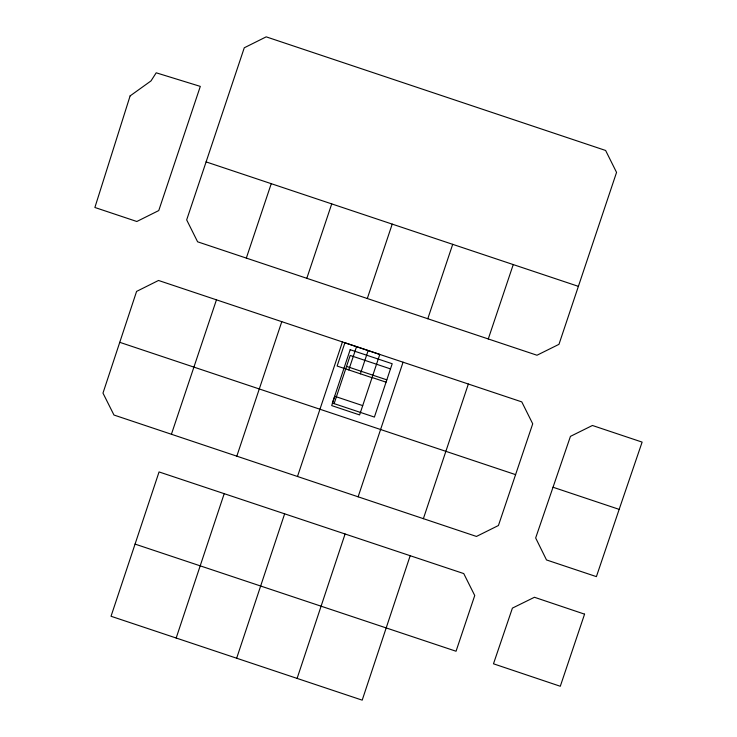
<?xml version="1.0" encoding="UTF-8"?>
<svg xmlns="http://www.w3.org/2000/svg" width="737" height="737" viewBox="0 0 737 737"><rect width="100%" height="100%" fill="white"/><g stroke="black" fill="none" stroke-linecap="round" stroke-linejoin="round"><path stroke-width="1.11" d="M135.064 544.099L159.054 471.938L463.748 573.579L474.739 595.514L456.046 651.241L135.064 544.099L111.029 616.261L362.199 700.15L410.177 555.726M176.171 638.039L224.205 493.67M284.639 513.827L236.66 658.205M345.082 533.993L297.103 678.418M206.102 161.9L244.269 47.785L266.195 36.85L605.621 150.468L616.556 172.394L558.968 344.336L536.987 355.234L197.608 241.81L186.673 219.884L206.102 161.9L578.388 286.352M216.448 299.848L171.417 434.259L113.968 415.032L102.977 393.107L136.585 291.41L158.51 280.465L521.778 401.886L532.722 423.812L498.433 525.509L476.452 536.444L171.417 434.259M236.807 456.194L281.792 321.673M297.49 476.498L342.429 341.931M334.119 403.627L350.204 355.437L390.481 368.896M348.767 369.928L356.533 346.666M360.393 373.816L368.159 350.545M358.127 496.812L403.065 362.199M423.37 518.691L468.354 384.023M246.324 258.097L271.244 183.679M306.813 278.31L331.733 203.891M367.302 298.522L392.222 224.103M427.792 318.734L452.711 244.315M488.272 338.946L513.247 264.574M619.163 509.368L596.399 576.629L546.504 559.945L535.661 537.964L570.447 436.368L592.419 425.479L642.12 442.108L619.163 509.368L553.026 487.24M346.547 366.4L386.824 379.85M372.093 377.519L386.05 382.171M372.028 377.694L337.131 366.049L344.898 342.779L379.795 354.433L359.601 414.922L331.687 405.599L334.791 396.294L362.705 405.617M119.763 342.327L515.596 474.637M130.108 95.911L94.88 207.484L136.833 221.496L158.759 210.561L200.307 86.395L156.207 72.806L151.011 80.904L130.108 95.911M350.176 349.707L332.369 403.047L374.396 417.078L392.204 363.737L350.176 349.707M584.57 614.151L560.295 686.267L493.477 663.797L512.408 608.117L534.436 597.274L584.57 614.151"/></g></svg>
